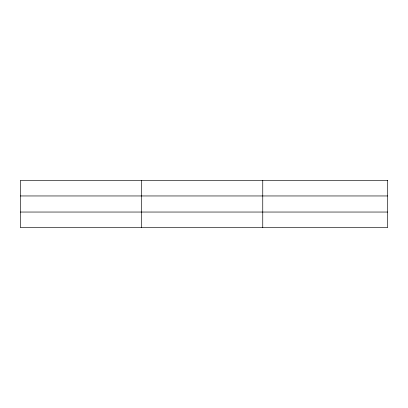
<?xml version="1.0" encoding="UTF-8"?>
<svg xmlns="http://www.w3.org/2000/svg" width="408" height="408" viewBox="0 0 408 408"><rect width="100%" height="100%" fill="white"/><g stroke="black" fill="none" stroke-linecap="round" stroke-linejoin="round"><path stroke-width="0.61" d="M141.576 227.659L141.576 180.341M262.752 227.659L262.752 180.341M20.4 195.957L387.6 195.957M20.4 212.043L387.6 212.043M387.6 180.341L387.6 227.659L20.4 227.659L20.4 180.341L387.6 180.341"/></g></svg>
